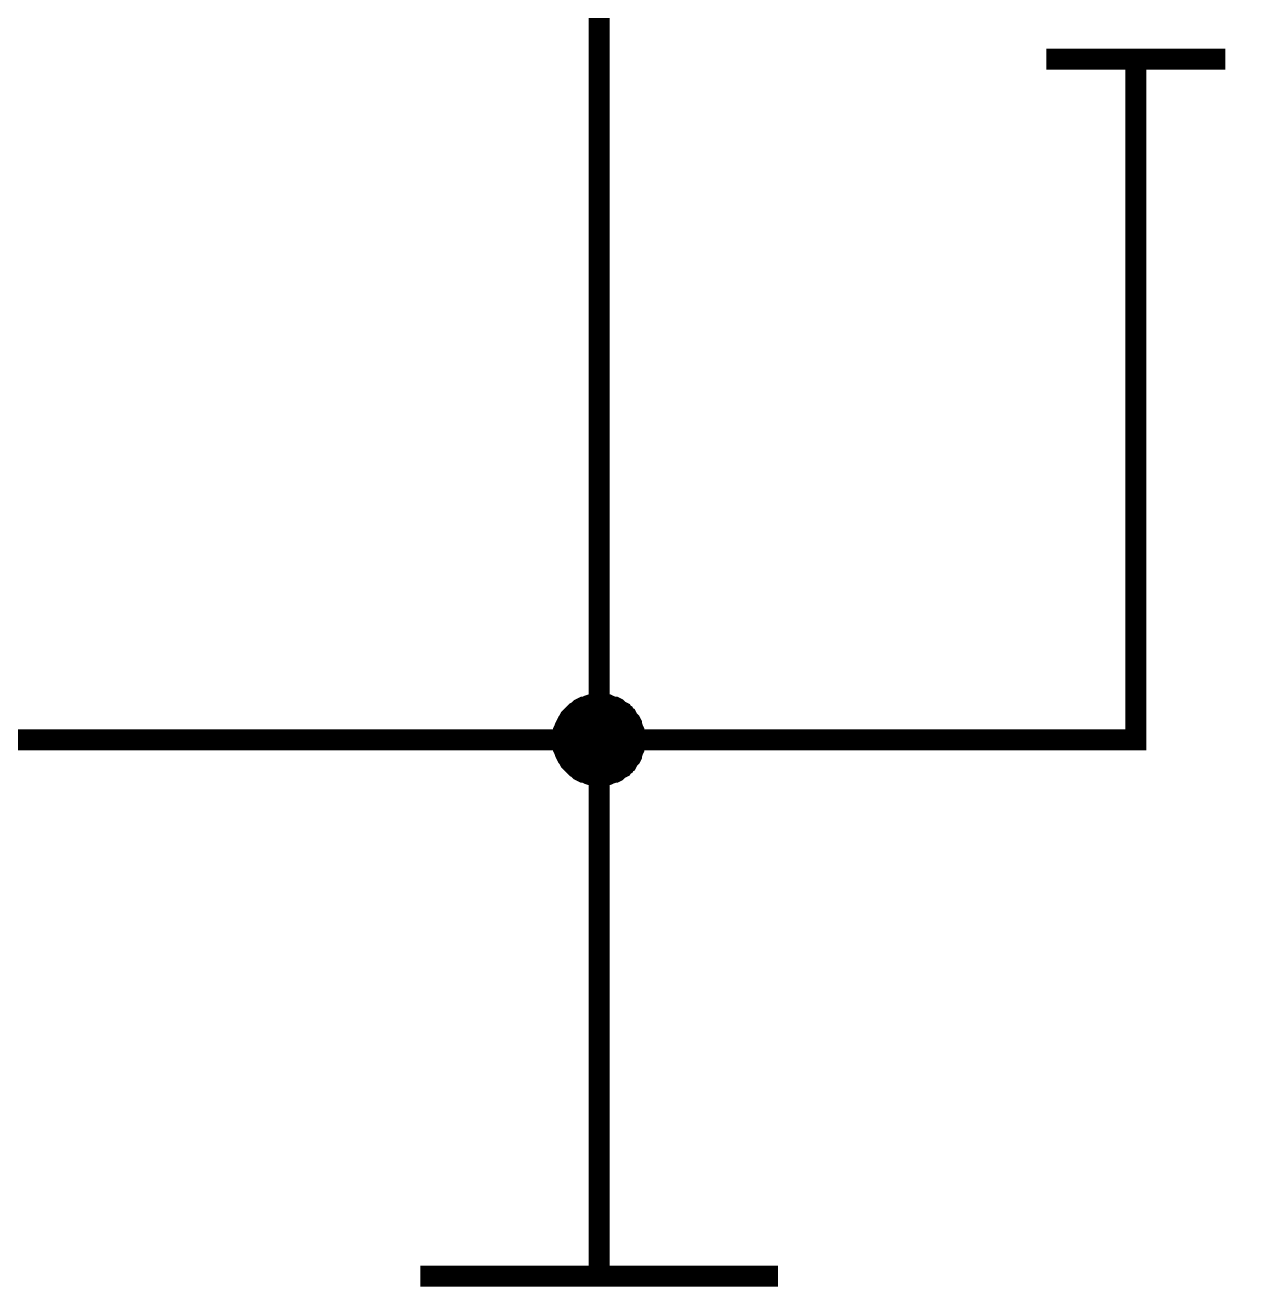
# Model space of a CAD drawing. Header units: millimetres. Extents: x 0 to 19, y 0 to 9.5.
# Drawn here: x 2.98 to 3.656, y 4.294 to 4.999 of the extents above; entities that cross this region are included whole.
import ezdxf

# ---------------------------------------------------------------- set-up
doc = ezdxf.new("R2010")
doc.units = ezdxf.units.MM
doc.header["$MEASUREMENT"] = 0
doc.layers.add('Sheet', color=255, linetype='Continuous')

msp = doc.modelspace()

# ---------------------------------------------------------------- linework, layer by layer
at = {"layer": 'Sheet'}
for points, const_width in [([(3.30033, 5.29998), (3.30033, 4.59968)], 0.0118), ([(3.55012, 4.9799), (3.65004, 4.9799)], 0.0118), ([(3.60008, 4.91977), (3.60008, 4.9799)], 0.0118), ([(3.60008, 4.91977), (3.60008, 4.89987)], 0.0118), ([(2.00009, 4.79996), (2.00009, 4.59968), (3.30033, 4.59968), (3.60008, 4.59968), (3.60008, 4.89987)], 0.0118), ([(3.27999, 4.59968), (3.27999, 4.60057), (3.27999, 4.60189), (3.28044, 4.60278), (3.28044, 4.60366), (3.28044, 4.60455), (3.28088, 4.60543), (3.28132, 4.60676), (3.28176, 4.60764), (3.2822, 4.60853), (3.28265, 4.60941), (3.28309, 4.60985), (3.28353, 4.61074), (3.28397, 4.61162), (3.28486, 4.6125), (3.2853, 4.61295), (3.28618, 4.61383), (3.28663, 4.61427), (3.28751, 4.61516), (3.28839, 4.6156), (3.28884, 4.61604), (3.28972, 4.61693), (3.2906, 4.61737), (3.29149, 4.61781), (3.29237, 4.61781), (3.29326, 4.61825), (3.29414, 4.61869), (3.29547, 4.61914), (3.29635, 4.61914), (3.29724, 4.61914), (3.29812, 4.61958), (3.29945, 4.61958), (3.30033, 4.61958)], 0.0118), ([(3.27999, 4.59968), (3.27999, 4.60057), (3.27999, 4.60189), (3.28044, 4.60278), (3.28044, 4.60366), (3.28044, 4.60455), (3.28088, 4.60543), (3.28132, 4.60676), (3.28176, 4.60764), (3.2822, 4.60853), (3.28265, 4.60941), (3.28309, 4.60985), (3.28353, 4.61074), (3.28397, 4.61162), (3.28486, 4.6125), (3.2853, 4.61295), (3.28618, 4.61383), (3.28663, 4.61427), (3.28751, 4.61516), (3.28839, 4.6156), (3.28884, 4.61604), (3.28972, 4.61693), (3.2906, 4.61737), (3.29149, 4.61781), (3.29237, 4.61781), (3.29326, 4.61825), (3.29414, 4.61869), (3.29547, 4.61914), (3.29635, 4.61914), (3.29724, 4.61914), (3.29812, 4.61958), (3.29945, 4.61958), (3.30033, 4.61958)], 0.0118), ([(3.27999, 4.59968), (3.27999, 4.60057), (3.27999, 4.60189), (3.28044, 4.60278), (3.28044, 4.60366), (3.28044, 4.60455), (3.28088, 4.60543), (3.28132, 4.60676), (3.28176, 4.60764), (3.2822, 4.60853), (3.28265, 4.60941), (3.28309, 4.60985), (3.28353, 4.61074), (3.28397, 4.61162), (3.28486, 4.6125), (3.2853, 4.61295), (3.28618, 4.61383), (3.28663, 4.61427), (3.28751, 4.61516), (3.28839, 4.6156), (3.28884, 4.61604), (3.28972, 4.61693), (3.2906, 4.61737), (3.29149, 4.61781), (3.29237, 4.61781), (3.29326, 4.61825), (3.29414, 4.61869), (3.29547, 4.61914), (3.29635, 4.61914), (3.29724, 4.61914), (3.29812, 4.61958), (3.29945, 4.61958), (3.30033, 4.61958)], 0.0118), ([(3.27999, 4.59968), (3.27999, 4.60057), (3.27999, 4.60189), (3.28044, 4.60278), (3.28044, 4.60366), (3.28044, 4.60455), (3.28088, 4.60543), (3.28132, 4.60676), (3.28176, 4.60764), (3.2822, 4.60853), (3.28265, 4.60941), (3.28309, 4.60985), (3.28353, 4.61074), (3.28397, 4.61162), (3.28486, 4.6125), (3.2853, 4.61295), (3.28618, 4.61383), (3.28663, 4.61427), (3.28751, 4.61516), (3.28839, 4.6156), (3.28884, 4.61604), (3.28972, 4.61693), (3.2906, 4.61737), (3.29149, 4.61781), (3.29237, 4.61781), (3.29326, 4.61825), (3.29414, 4.61869), (3.29547, 4.61914), (3.29635, 4.61914), (3.29724, 4.61914), (3.29812, 4.61958), (3.29945, 4.61958), (3.30033, 4.61958)], 0.0118), ([(3.27999, 4.59968), (3.27999, 4.60057), (3.27999, 4.60189), (3.28044, 4.60278), (3.28044, 4.60366), (3.28044, 4.60455), (3.28088, 4.60543), (3.28132, 4.60676), (3.28176, 4.60764), (3.2822, 4.60853), (3.28265, 4.60941), (3.28309, 4.60985), (3.28353, 4.61074), (3.28397, 4.61162), (3.28486, 4.6125), (3.2853, 4.61295), (3.28618, 4.61383), (3.28663, 4.61427), (3.28751, 4.61516), (3.28839, 4.6156), (3.28884, 4.61604), (3.28972, 4.61693), (3.2906, 4.61737), (3.29149, 4.61781), (3.29237, 4.61781), (3.29326, 4.61825), (3.29414, 4.61869), (3.29547, 4.61914), (3.29635, 4.61914), (3.29724, 4.61914), (3.29812, 4.61958), (3.29945, 4.61958), (3.30033, 4.61958)], 0.0118), ([(3.27999, 4.59968), (3.27999, 4.60057), (3.27999, 4.60189), (3.28044, 4.60278), (3.28044, 4.60366), (3.28044, 4.60455), (3.28088, 4.60543), (3.28132, 4.60676), (3.28176, 4.60764), (3.2822, 4.60853), (3.28265, 4.60941), (3.28309, 4.60985), (3.28353, 4.61074), (3.28397, 4.61162), (3.28486, 4.6125), (3.2853, 4.61295), (3.28618, 4.61383), (3.28663, 4.61427), (3.28751, 4.61516), (3.28839, 4.6156), (3.28884, 4.61604), (3.28972, 4.61693), (3.2906, 4.61737), (3.29149, 4.61781), (3.29237, 4.61781), (3.29326, 4.61825), (3.29414, 4.61869), (3.29547, 4.61914), (3.29635, 4.61914), (3.29724, 4.61914), (3.29812, 4.61958), (3.29945, 4.61958), (3.30033, 4.61958)], 0.0118), ([(3.30033, 4.61958), (3.30033, 4.61958)], 0.0118), ([(3.30033, 4.61958), (3.30121, 4.61958), (3.30254, 4.61958), (3.30343, 4.61914), (3.30431, 4.61914), (3.30519, 4.61914), (3.30608, 4.61869), (3.3074, 4.61825), (3.30829, 4.61781), (3.30917, 4.61781), (3.31006, 4.61737), (3.3105, 4.61693), (3.31138, 4.61604), (3.31227, 4.6156), (3.31315, 4.61516), (3.31359, 4.61427), (3.31448, 4.61383), (3.31492, 4.61295), (3.3158, 4.6125), (3.31625, 4.61162), (3.31669, 4.61074), (3.31757, 4.60985), (3.31801, 4.60941), (3.31846, 4.60853), (3.31846, 4.60764), (3.3189, 4.60676), (3.31934, 4.60543), (3.31978, 4.60455), (3.31978, 4.60366), (3.31978, 4.60278), (3.32023, 4.60189), (3.32023, 4.60057), (3.32023, 4.59968)], 0.0118), ([(3.30033, 4.61958), (3.30033, 4.61958)], 0.0118), ([(3.30033, 4.61958), (3.30121, 4.61958), (3.30254, 4.61958), (3.30343, 4.61914), (3.30431, 4.61914), (3.30519, 4.61914), (3.30608, 4.61869), (3.3074, 4.61825), (3.30829, 4.61781), (3.30917, 4.61781), (3.31006, 4.61737), (3.3105, 4.61693), (3.31138, 4.61604), (3.31227, 4.6156), (3.31315, 4.61516), (3.31359, 4.61427), (3.31448, 4.61383), (3.31492, 4.61295), (3.3158, 4.6125), (3.31625, 4.61162), (3.31669, 4.61074), (3.31757, 4.60985), (3.31801, 4.60941), (3.31846, 4.60853), (3.31846, 4.60764), (3.3189, 4.60676), (3.31934, 4.60543), (3.31978, 4.60455), (3.31978, 4.60366), (3.31978, 4.60278), (3.32023, 4.60189), (3.32023, 4.60057), (3.32023, 4.59968)], 0.0118), ([(3.30033, 4.61958), (3.30033, 4.61958)], 0.0118), ([(3.30033, 4.61958), (3.30121, 4.61958), (3.30254, 4.61958), (3.30343, 4.61914), (3.30431, 4.61914), (3.30519, 4.61914), (3.30608, 4.61869), (3.3074, 4.61825), (3.30829, 4.61781), (3.30917, 4.61781), (3.31006, 4.61737), (3.3105, 4.61693), (3.31138, 4.61604), (3.31227, 4.6156), (3.31315, 4.61516), (3.31359, 4.61427), (3.31448, 4.61383), (3.31492, 4.61295), (3.3158, 4.6125), (3.31625, 4.61162), (3.31669, 4.61074), (3.31757, 4.60985), (3.31801, 4.60941), (3.31846, 4.60853), (3.31846, 4.60764), (3.3189, 4.60676), (3.31934, 4.60543), (3.31978, 4.60455), (3.31978, 4.60366), (3.31978, 4.60278), (3.32023, 4.60189), (3.32023, 4.60057), (3.32023, 4.59968)], 0.0118), ([(3.30033, 4.61958), (3.30033, 4.61958)], 0.0118), ([(3.30033, 4.61958), (3.30121, 4.61958), (3.30254, 4.61958), (3.30343, 4.61914), (3.30431, 4.61914), (3.30519, 4.61914), (3.30608, 4.61869), (3.3074, 4.61825), (3.30829, 4.61781), (3.30917, 4.61781), (3.31006, 4.61737), (3.3105, 4.61693), (3.31138, 4.61604), (3.31227, 4.6156), (3.31315, 4.61516), (3.31359, 4.61427), (3.31448, 4.61383), (3.31492, 4.61295), (3.3158, 4.6125), (3.31625, 4.61162), (3.31669, 4.61074), (3.31757, 4.60985), (3.31801, 4.60941), (3.31846, 4.60853), (3.31846, 4.60764), (3.3189, 4.60676), (3.31934, 4.60543), (3.31978, 4.60455), (3.31978, 4.60366), (3.31978, 4.60278), (3.32023, 4.60189), (3.32023, 4.60057), (3.32023, 4.59968)], 0.0118), ([(3.30033, 4.61958), (3.30033, 4.61958)], 0.0118), ([(3.30033, 4.61958), (3.30121, 4.61958), (3.30254, 4.61958), (3.30343, 4.61914), (3.30431, 4.61914), (3.30519, 4.61914), (3.30608, 4.61869), (3.3074, 4.61825), (3.30829, 4.61781), (3.30917, 4.61781), (3.31006, 4.61737), (3.3105, 4.61693), (3.31138, 4.61604), (3.31227, 4.6156), (3.31315, 4.61516), (3.31359, 4.61427), (3.31448, 4.61383), (3.31492, 4.61295), (3.3158, 4.6125), (3.31625, 4.61162), (3.31669, 4.61074), (3.31757, 4.60985), (3.31801, 4.60941), (3.31846, 4.60853), (3.31846, 4.60764), (3.3189, 4.60676), (3.31934, 4.60543), (3.31978, 4.60455), (3.31978, 4.60366), (3.31978, 4.60278), (3.32023, 4.60189), (3.32023, 4.60057), (3.32023, 4.59968)], 0.0118), ([(3.30033, 4.61958), (3.30033, 4.61958)], 0.0118), ([(3.30033, 4.61958), (3.30121, 4.61958), (3.30254, 4.61958), (3.30343, 4.61914), (3.30431, 4.61914), (3.30519, 4.61914), (3.30608, 4.61869), (3.3074, 4.61825), (3.30829, 4.61781), (3.30917, 4.61781), (3.31006, 4.61737), (3.3105, 4.61693), (3.31138, 4.61604), (3.31227, 4.6156), (3.31315, 4.61516), (3.31359, 4.61427), (3.31448, 4.61383), (3.31492, 4.61295), (3.3158, 4.6125), (3.31625, 4.61162), (3.31669, 4.61074), (3.31757, 4.60985), (3.31801, 4.60941), (3.31846, 4.60853), (3.31846, 4.60764), (3.3189, 4.60676), (3.31934, 4.60543), (3.31978, 4.60455), (3.31978, 4.60366), (3.31978, 4.60278), (3.32023, 4.60189), (3.32023, 4.60057), (3.32023, 4.59968)], 0.0118), ([(3.27999, 4.59968), (3.27999, 4.60057), (3.27999, 4.60189), (3.28044, 4.60278), (3.28044, 4.60366), (3.28044, 4.60455), (3.28088, 4.60543), (3.28132, 4.60676), (3.28176, 4.60764), (3.2822, 4.60853), (3.28265, 4.60941), (3.28309, 4.60985), (3.28353, 4.61074), (3.28397, 4.61162), (3.28486, 4.6125), (3.2853, 4.61295), (3.28618, 4.61383), (3.28663, 4.61427), (3.28751, 4.61516), (3.28839, 4.6156), (3.28884, 4.61604), (3.28972, 4.61693), (3.2906, 4.61737), (3.29149, 4.61781), (3.29237, 4.61781), (3.29326, 4.61825), (3.29414, 4.61869), (3.29547, 4.61914), (3.29635, 4.61914), (3.29724, 4.61914), (3.29812, 4.61958), (3.29945, 4.61958), (3.30033, 4.61958)], 0.0039), ([(3.27999, 4.59968), (3.27999, 4.60057), (3.27999, 4.60189), (3.28044, 4.60278), (3.28044, 4.60366), (3.28044, 4.60455), (3.28088, 4.60543), (3.28132, 4.60676), (3.28176, 4.60764), (3.2822, 4.60853), (3.28265, 4.60941), (3.28309, 4.60985), (3.28353, 4.61074), (3.28397, 4.61162), (3.28486, 4.6125), (3.2853, 4.61295), (3.28618, 4.61383), (3.28663, 4.61427), (3.28751, 4.61516), (3.28839, 4.6156), (3.28884, 4.61604), (3.28972, 4.61693), (3.2906, 4.61737), (3.29149, 4.61781), (3.29237, 4.61781), (3.29326, 4.61825), (3.29414, 4.61869), (3.29547, 4.61914), (3.29635, 4.61914), (3.29724, 4.61914), (3.29812, 4.61958), (3.29945, 4.61958), (3.30033, 4.61958)], 0.0039), ([(3.27999, 4.59968), (3.27999, 4.60057), (3.27999, 4.60189), (3.28044, 4.60278), (3.28044, 4.60366), (3.28044, 4.60455), (3.28088, 4.60543), (3.28132, 4.60676), (3.28176, 4.60764), (3.2822, 4.60853), (3.28265, 4.60941), (3.28309, 4.60985), (3.28353, 4.61074), (3.28397, 4.61162), (3.28486, 4.6125), (3.2853, 4.61295), (3.28618, 4.61383), (3.28663, 4.61427), (3.28751, 4.61516), (3.28839, 4.6156), (3.28884, 4.61604), (3.28972, 4.61693), (3.2906, 4.61737), (3.29149, 4.61781), (3.29237, 4.61781), (3.29326, 4.61825), (3.29414, 4.61869), (3.29547, 4.61914), (3.29635, 4.61914), (3.29724, 4.61914), (3.29812, 4.61958), (3.29945, 4.61958), (3.30033, 4.61958)], 0.0039), ([(3.27999, 4.59968), (3.27999, 4.60057), (3.27999, 4.60189), (3.28044, 4.60278), (3.28044, 4.60366), (3.28044, 4.60455), (3.28088, 4.60543), (3.28132, 4.60676), (3.28176, 4.60764), (3.2822, 4.60853), (3.28265, 4.60941), (3.28309, 4.60985), (3.28353, 4.61074), (3.28397, 4.61162), (3.28486, 4.6125), (3.2853, 4.61295), (3.28618, 4.61383), (3.28663, 4.61427), (3.28751, 4.61516), (3.28839, 4.6156), (3.28884, 4.61604), (3.28972, 4.61693), (3.2906, 4.61737), (3.29149, 4.61781), (3.29237, 4.61781), (3.29326, 4.61825), (3.29414, 4.61869), (3.29547, 4.61914), (3.29635, 4.61914), (3.29724, 4.61914), (3.29812, 4.61958), (3.29945, 4.61958), (3.30033, 4.61958)], 0.0039), ([(3.27999, 4.59968), (3.27999, 4.60057), (3.27999, 4.60189), (3.28044, 4.60278), (3.28044, 4.60366), (3.28044, 4.60455), (3.28088, 4.60543), (3.28132, 4.60676), (3.28176, 4.60764), (3.2822, 4.60853), (3.28265, 4.60941), (3.28309, 4.60985), (3.28353, 4.61074), (3.28397, 4.61162), (3.28486, 4.6125), (3.2853, 4.61295), (3.28618, 4.61383), (3.28663, 4.61427), (3.28751, 4.61516), (3.28839, 4.6156), (3.28884, 4.61604), (3.28972, 4.61693), (3.2906, 4.61737), (3.29149, 4.61781), (3.29237, 4.61781), (3.29326, 4.61825), (3.29414, 4.61869), (3.29547, 4.61914), (3.29635, 4.61914), (3.29724, 4.61914), (3.29812, 4.61958), (3.29945, 4.61958), (3.30033, 4.61958)], 0.0039), ([(3.27999, 4.59968), (3.27999, 4.60057), (3.27999, 4.60189), (3.28044, 4.60278), (3.28044, 4.60366), (3.28044, 4.60455), (3.28088, 4.60543), (3.28132, 4.60676), (3.28176, 4.60764), (3.2822, 4.60853), (3.28265, 4.60941), (3.28309, 4.60985), (3.28353, 4.61074), (3.28397, 4.61162), (3.28486, 4.6125), (3.2853, 4.61295), (3.28618, 4.61383), (3.28663, 4.61427), (3.28751, 4.61516), (3.28839, 4.6156), (3.28884, 4.61604), (3.28972, 4.61693), (3.2906, 4.61737), (3.29149, 4.61781), (3.29237, 4.61781), (3.29326, 4.61825), (3.29414, 4.61869), (3.29547, 4.61914), (3.29635, 4.61914), (3.29724, 4.61914), (3.29812, 4.61958), (3.29945, 4.61958), (3.30033, 4.61958)], 0.0039), ([(3.30033, 4.61958), (3.30033, 4.61958)], 0.0039), ([(3.30033, 4.61958), (3.30121, 4.61958), (3.30254, 4.61958), (3.30343, 4.61914), (3.30431, 4.61914), (3.30519, 4.61914), (3.30608, 4.61869), (3.3074, 4.61825), (3.30829, 4.61781), (3.30917, 4.61781), (3.31006, 4.61737), (3.3105, 4.61693), (3.31138, 4.61604), (3.31227, 4.6156), (3.31315, 4.61516), (3.31359, 4.61427), (3.31448, 4.61383), (3.31492, 4.61295), (3.3158, 4.6125), (3.31625, 4.61162), (3.31669, 4.61074), (3.31757, 4.60985), (3.31801, 4.60941), (3.31846, 4.60853), (3.31846, 4.60764), (3.3189, 4.60676), (3.31934, 4.60543), (3.31978, 4.60455), (3.31978, 4.60366), (3.31978, 4.60278), (3.32023, 4.60189), (3.32023, 4.60057), (3.32023, 4.59968)], 0.0039), ([(3.30033, 4.61958), (3.30033, 4.61958)], 0.0039), ([(3.30033, 4.61958), (3.30121, 4.61958), (3.30254, 4.61958), (3.30343, 4.61914), (3.30431, 4.61914), (3.30519, 4.61914), (3.30608, 4.61869), (3.3074, 4.61825), (3.30829, 4.61781), (3.30917, 4.61781), (3.31006, 4.61737), (3.3105, 4.61693), (3.31138, 4.61604), (3.31227, 4.6156), (3.31315, 4.61516), (3.31359, 4.61427), (3.31448, 4.61383), (3.31492, 4.61295), (3.3158, 4.6125), (3.31625, 4.61162), (3.31669, 4.61074), (3.31757, 4.60985), (3.31801, 4.60941), (3.31846, 4.60853), (3.31846, 4.60764), (3.3189, 4.60676), (3.31934, 4.60543), (3.31978, 4.60455), (3.31978, 4.60366), (3.31978, 4.60278), (3.32023, 4.60189), (3.32023, 4.60057), (3.32023, 4.59968)], 0.0039), ([(3.30033, 4.61958), (3.30033, 4.61958)], 0.0039), ([(3.30033, 4.61958), (3.30121, 4.61958), (3.30254, 4.61958), (3.30343, 4.61914), (3.30431, 4.61914), (3.30519, 4.61914), (3.30608, 4.61869), (3.3074, 4.61825), (3.30829, 4.61781), (3.30917, 4.61781), (3.31006, 4.61737), (3.3105, 4.61693), (3.31138, 4.61604), (3.31227, 4.6156), (3.31315, 4.61516), (3.31359, 4.61427), (3.31448, 4.61383), (3.31492, 4.61295), (3.3158, 4.6125), (3.31625, 4.61162), (3.31669, 4.61074), (3.31757, 4.60985), (3.31801, 4.60941), (3.31846, 4.60853), (3.31846, 4.60764), (3.3189, 4.60676), (3.31934, 4.60543), (3.31978, 4.60455), (3.31978, 4.60366), (3.31978, 4.60278), (3.32023, 4.60189), (3.32023, 4.60057), (3.32023, 4.59968)], 0.0039), ([(3.30033, 4.61958), (3.30033, 4.61958)], 0.0039), ([(3.30033, 4.61958), (3.30121, 4.61958), (3.30254, 4.61958), (3.30343, 4.61914), (3.30431, 4.61914), (3.30519, 4.61914), (3.30608, 4.61869), (3.3074, 4.61825), (3.30829, 4.61781), (3.30917, 4.61781), (3.31006, 4.61737), (3.3105, 4.61693), (3.31138, 4.61604), (3.31227, 4.6156), (3.31315, 4.61516), (3.31359, 4.61427), (3.31448, 4.61383), (3.31492, 4.61295), (3.3158, 4.6125), (3.31625, 4.61162), (3.31669, 4.61074), (3.31757, 4.60985), (3.31801, 4.60941), (3.31846, 4.60853), (3.31846, 4.60764), (3.3189, 4.60676), (3.31934, 4.60543), (3.31978, 4.60455), (3.31978, 4.60366), (3.31978, 4.60278), (3.32023, 4.60189), (3.32023, 4.60057), (3.32023, 4.59968)], 0.0039), ([(3.30033, 4.61958), (3.30033, 4.61958)], 0.0039), ([(3.30033, 4.61958), (3.30121, 4.61958), (3.30254, 4.61958), (3.30343, 4.61914), (3.30431, 4.61914), (3.30519, 4.61914), (3.30608, 4.61869), (3.3074, 4.61825), (3.30829, 4.61781), (3.30917, 4.61781), (3.31006, 4.61737), (3.3105, 4.61693), (3.31138, 4.61604), (3.31227, 4.6156), (3.31315, 4.61516), (3.31359, 4.61427), (3.31448, 4.61383), (3.31492, 4.61295), (3.3158, 4.6125), (3.31625, 4.61162), (3.31669, 4.61074), (3.31757, 4.60985), (3.31801, 4.60941), (3.31846, 4.60853), (3.31846, 4.60764), (3.3189, 4.60676), (3.31934, 4.60543), (3.31978, 4.60455), (3.31978, 4.60366), (3.31978, 4.60278), (3.32023, 4.60189), (3.32023, 4.60057), (3.32023, 4.59968)], 0.0039), ([(3.30033, 4.61958), (3.30033, 4.61958)], 0.0039), ([(3.30033, 4.61958), (3.30121, 4.61958), (3.30254, 4.61958), (3.30343, 4.61914), (3.30431, 4.61914), (3.30519, 4.61914), (3.30608, 4.61869), (3.3074, 4.61825), (3.30829, 4.61781), (3.30917, 4.61781), (3.31006, 4.61737), (3.3105, 4.61693), (3.31138, 4.61604), (3.31227, 4.6156), (3.31315, 4.61516), (3.31359, 4.61427), (3.31448, 4.61383), (3.31492, 4.61295), (3.3158, 4.6125), (3.31625, 4.61162), (3.31669, 4.61074), (3.31757, 4.60985), (3.31801, 4.60941), (3.31846, 4.60853), (3.31846, 4.60764), (3.3189, 4.60676), (3.31934, 4.60543), (3.31978, 4.60455), (3.31978, 4.60366), (3.31978, 4.60278), (3.32023, 4.60189), (3.32023, 4.60057), (3.32023, 4.59968)], 0.0039), ([(3.30033, 4.57979), (3.29945, 4.57979), (3.29812, 4.57979), (3.29724, 4.58023), (3.29635, 4.58023), (3.29547, 4.58023), (3.29414, 4.58067), (3.29326, 4.58112), (3.29237, 4.58156), (3.29149, 4.58156), (3.2906, 4.582), (3.28972, 4.58244), (3.28884, 4.58333), (3.28839, 4.58377), (3.28751, 4.58421), (3.28663, 4.58509), (3.28618, 4.58554), (3.2853, 4.58642), (3.28486, 4.58686), (3.28397, 4.58775), (3.28353, 4.58863), (3.28309, 4.58952), (3.28265, 4.58996), (3.2822, 4.59084), (3.28176, 4.59173), (3.28132, 4.59261), (3.28088, 4.59394), (3.28044, 4.59482), (3.28044, 4.5957), (3.28044, 4.59659), (3.27999, 4.59747), (3.27999, 4.5988), (3.27999, 4.59968)], 0.0118), ([(3.27999, 4.59968), (3.27999, 4.59968)], 0.0118), ([(3.30033, 4.57979), (3.29945, 4.57979), (3.29812, 4.57979), (3.29724, 4.58023), (3.29635, 4.58023), (3.29547, 4.58023), (3.29414, 4.58067), (3.29326, 4.58112), (3.29237, 4.58156), (3.29149, 4.58156), (3.2906, 4.582), (3.28972, 4.58244), (3.28884, 4.58333), (3.28839, 4.58377), (3.28751, 4.58421), (3.28663, 4.58509), (3.28618, 4.58554), (3.2853, 4.58642), (3.28486, 4.58686), (3.28397, 4.58775), (3.28353, 4.58863), (3.28309, 4.58952), (3.28265, 4.58996), (3.2822, 4.59084), (3.28176, 4.59173), (3.28132, 4.59261), (3.28088, 4.59394), (3.28044, 4.59482), (3.28044, 4.5957), (3.28044, 4.59659), (3.27999, 4.59747), (3.27999, 4.5988), (3.27999, 4.59968)], 0.0118), ([(3.27999, 4.59968), (3.27999, 4.59968)], 0.0118), ([(3.30033, 4.57979), (3.29945, 4.57979), (3.29812, 4.57979), (3.29724, 4.58023), (3.29635, 4.58023), (3.29547, 4.58023), (3.29414, 4.58067), (3.29326, 4.58112), (3.29237, 4.58156), (3.29149, 4.58156), (3.2906, 4.582), (3.28972, 4.58244), (3.28884, 4.58333), (3.28839, 4.58377), (3.28751, 4.58421), (3.28663, 4.58509), (3.28618, 4.58554), (3.2853, 4.58642), (3.28486, 4.58686), (3.28397, 4.58775), (3.28353, 4.58863), (3.28309, 4.58952), (3.28265, 4.58996), (3.2822, 4.59084), (3.28176, 4.59173), (3.28132, 4.59261), (3.28088, 4.59394), (3.28044, 4.59482), (3.28044, 4.5957), (3.28044, 4.59659), (3.27999, 4.59747), (3.27999, 4.5988), (3.27999, 4.59968)], 0.0118), ([(3.27999, 4.59968), (3.27999, 4.59968)], 0.0118), ([(3.30033, 4.57979), (3.29945, 4.57979), (3.29812, 4.57979), (3.29724, 4.58023), (3.29635, 4.58023), (3.29547, 4.58023), (3.29414, 4.58067), (3.29326, 4.58112), (3.29237, 4.58156), (3.29149, 4.58156), (3.2906, 4.582), (3.28972, 4.58244), (3.28884, 4.58333), (3.28839, 4.58377), (3.28751, 4.58421), (3.28663, 4.58509), (3.28618, 4.58554), (3.2853, 4.58642), (3.28486, 4.58686), (3.28397, 4.58775), (3.28353, 4.58863), (3.28309, 4.58952), (3.28265, 4.58996), (3.2822, 4.59084), (3.28176, 4.59173), (3.28132, 4.59261), (3.28088, 4.59394), (3.28044, 4.59482), (3.28044, 4.5957), (3.28044, 4.59659), (3.27999, 4.59747), (3.27999, 4.5988), (3.27999, 4.59968)], 0.0118), ([(3.27999, 4.59968), (3.27999, 4.59968)], 0.0118), ([(3.30033, 4.57979), (3.29945, 4.57979), (3.29812, 4.57979), (3.29724, 4.58023), (3.29635, 4.58023), (3.29547, 4.58023), (3.29414, 4.58067), (3.29326, 4.58112), (3.29237, 4.58156), (3.29149, 4.58156), (3.2906, 4.582), (3.28972, 4.58244), (3.28884, 4.58333), (3.28839, 4.58377), (3.28751, 4.58421), (3.28663, 4.58509), (3.28618, 4.58554), (3.2853, 4.58642), (3.28486, 4.58686), (3.28397, 4.58775), (3.28353, 4.58863), (3.28309, 4.58952), (3.28265, 4.58996), (3.2822, 4.59084), (3.28176, 4.59173), (3.28132, 4.59261), (3.28088, 4.59394), (3.28044, 4.59482), (3.28044, 4.5957), (3.28044, 4.59659), (3.27999, 4.59747), (3.27999, 4.5988), (3.27999, 4.59968)], 0.0118), ([(3.27999, 4.59968), (3.27999, 4.59968)], 0.0118), ([(3.30033, 4.57979), (3.29945, 4.57979), (3.29812, 4.57979), (3.29724, 4.58023), (3.29635, 4.58023), (3.29547, 4.58023), (3.29414, 4.58067), (3.29326, 4.58112), (3.29237, 4.58156), (3.29149, 4.58156), (3.2906, 4.582), (3.28972, 4.58244), (3.28884, 4.58333), (3.28839, 4.58377), (3.28751, 4.58421), (3.28663, 4.58509), (3.28618, 4.58554), (3.2853, 4.58642), (3.28486, 4.58686), (3.28397, 4.58775), (3.28353, 4.58863), (3.28309, 4.58952), (3.28265, 4.58996), (3.2822, 4.59084), (3.28176, 4.59173), (3.28132, 4.59261), (3.28088, 4.59394), (3.28044, 4.59482), (3.28044, 4.5957), (3.28044, 4.59659), (3.27999, 4.59747), (3.27999, 4.5988), (3.27999, 4.59968)], 0.0118), ([(3.27999, 4.59968), (3.27999, 4.59968)], 0.0118), ([(3.32023, 4.59968), (3.32023, 4.5988), (3.32023, 4.59747), (3.31978, 4.59659), (3.31978, 4.5957), (3.31978, 4.59482), (3.31934, 4.59394), (3.3189, 4.59261), (3.31846, 4.59173), (3.31846, 4.59084), (3.31801, 4.58996), (3.31757, 4.58952), (3.31669, 4.58863), (3.31625, 4.58775), (3.3158, 4.58686), (3.31492, 4.58642), (3.31448, 4.58554), (3.31359, 4.58509), (3.31315, 4.58421), (3.31227, 4.58377), (3.31138, 4.58333), (3.3105, 4.58244), (3.31006, 4.582), (3.30917, 4.58156), (3.30829, 4.58156), (3.3074, 4.58112), (3.30608, 4.58067), (3.30519, 4.58023), (3.30431, 4.58023), (3.30343, 4.58023), (3.30254, 4.57979), (3.30121, 4.57979), (3.30033, 4.57979)], 0.0118), ([(3.30033, 4.59968), (3.30033, 4.39985)], 0.0118), ([(3.32023, 4.59968), (3.32023, 4.5988), (3.32023, 4.59747), (3.31978, 4.59659), (3.31978, 4.5957), (3.31978, 4.59482), (3.31934, 4.59394), (3.3189, 4.59261), (3.31846, 4.59173), (3.31846, 4.59084), (3.31801, 4.58996), (3.31757, 4.58952), (3.31669, 4.58863), (3.31625, 4.58775), (3.3158, 4.58686), (3.31492, 4.58642), (3.31448, 4.58554), (3.31359, 4.58509), (3.31315, 4.58421), (3.31227, 4.58377), (3.31138, 4.58333), (3.3105, 4.58244), (3.31006, 4.582), (3.30917, 4.58156), (3.30829, 4.58156), (3.3074, 4.58112), (3.30608, 4.58067), (3.30519, 4.58023), (3.30431, 4.58023), (3.30343, 4.58023), (3.30254, 4.57979), (3.30121, 4.57979), (3.30033, 4.57979)], 0.0118), ([(3.32023, 4.59968), (3.32023, 4.5988), (3.32023, 4.59747), (3.31978, 4.59659), (3.31978, 4.5957), (3.31978, 4.59482), (3.31934, 4.59394), (3.3189, 4.59261), (3.31846, 4.59173), (3.31846, 4.59084), (3.31801, 4.58996), (3.31757, 4.58952), (3.31669, 4.58863), (3.31625, 4.58775), (3.3158, 4.58686), (3.31492, 4.58642), (3.31448, 4.58554), (3.31359, 4.58509), (3.31315, 4.58421), (3.31227, 4.58377), (3.31138, 4.58333), (3.3105, 4.58244), (3.31006, 4.582), (3.30917, 4.58156), (3.30829, 4.58156), (3.3074, 4.58112), (3.30608, 4.58067), (3.30519, 4.58023), (3.30431, 4.58023), (3.30343, 4.58023), (3.30254, 4.57979), (3.30121, 4.57979), (3.30033, 4.57979)], 0.0118), ([(3.32023, 4.59968), (3.32023, 4.5988), (3.32023, 4.59747), (3.31978, 4.59659), (3.31978, 4.5957), (3.31978, 4.59482), (3.31934, 4.59394), (3.3189, 4.59261), (3.31846, 4.59173), (3.31846, 4.59084), (3.31801, 4.58996), (3.31757, 4.58952), (3.31669, 4.58863), (3.31625, 4.58775), (3.3158, 4.58686), (3.31492, 4.58642), (3.31448, 4.58554), (3.31359, 4.58509), (3.31315, 4.58421), (3.31227, 4.58377), (3.31138, 4.58333), (3.3105, 4.58244), (3.31006, 4.582), (3.30917, 4.58156), (3.30829, 4.58156), (3.3074, 4.58112), (3.30608, 4.58067), (3.30519, 4.58023), (3.30431, 4.58023), (3.30343, 4.58023), (3.30254, 4.57979), (3.30121, 4.57979), (3.30033, 4.57979)], 0.0118), ([(3.32023, 4.59968), (3.32023, 4.5988), (3.32023, 4.59747), (3.31978, 4.59659), (3.31978, 4.5957), (3.31978, 4.59482), (3.31934, 4.59394), (3.3189, 4.59261), (3.31846, 4.59173), (3.31846, 4.59084), (3.31801, 4.58996), (3.31757, 4.58952), (3.31669, 4.58863), (3.31625, 4.58775), (3.3158, 4.58686), (3.31492, 4.58642), (3.31448, 4.58554), (3.31359, 4.58509), (3.31315, 4.58421), (3.31227, 4.58377), (3.31138, 4.58333), (3.3105, 4.58244), (3.31006, 4.582), (3.30917, 4.58156), (3.30829, 4.58156), (3.3074, 4.58112), (3.30608, 4.58067), (3.30519, 4.58023), (3.30431, 4.58023), (3.30343, 4.58023), (3.30254, 4.57979), (3.30121, 4.57979), (3.30033, 4.57979)], 0.0118), ([(3.32023, 4.59968), (3.32023, 4.5988), (3.32023, 4.59747), (3.31978, 4.59659), (3.31978, 4.5957), (3.31978, 4.59482), (3.31934, 4.59394), (3.3189, 4.59261), (3.31846, 4.59173), (3.31846, 4.59084), (3.31801, 4.58996), (3.31757, 4.58952), (3.31669, 4.58863), (3.31625, 4.58775), (3.3158, 4.58686), (3.31492, 4.58642), (3.31448, 4.58554), (3.31359, 4.58509), (3.31315, 4.58421), (3.31227, 4.58377), (3.31138, 4.58333), (3.3105, 4.58244), (3.31006, 4.582), (3.30917, 4.58156), (3.30829, 4.58156), (3.3074, 4.58112), (3.30608, 4.58067), (3.30519, 4.58023), (3.30431, 4.58023), (3.30343, 4.58023), (3.30254, 4.57979), (3.30121, 4.57979), (3.30033, 4.57979)], 0.0118), ([(3.32023, 4.59968), (3.32023, 4.59968), (3.32023, 4.59968), (3.32023, 4.59968), (3.32023, 4.59968), (3.32023, 4.59968), (3.32023, 4.59968), (3.32023, 4.59968), (3.32023, 4.59968), (3.32023, 4.59968), (3.32023, 4.59968), (3.32023, 4.59968), (3.32023, 4.59968), (3.32023, 4.59968), (3.32023, 4.59968), (3.32023, 4.59968), (3.32023, 4.59968), (3.32023, 4.59968), (3.32023, 4.59968), (3.32023, 4.59968), (3.32023, 4.59968), (3.32023, 4.59968), (3.32023, 4.59968), (3.32023, 4.59968), (3.32023, 4.59968), (3.32023, 4.59968), (3.32023, 4.59968), (3.32023, 4.59968), (3.32023, 4.59968), (3.32023, 4.59968), (3.32023, 4.59968), (3.32023, 4.59968), (3.32023, 4.59968)], 0.0118), ([(3.32023, 4.59968), (3.32023, 4.59968)], 0.0118), ([(3.32023, 4.59968), (3.32023, 4.59968), (3.32023, 4.59968), (3.32023, 4.59968), (3.32023, 4.59968), (3.32023, 4.59968), (3.32023, 4.59968), (3.32023, 4.59968), (3.32023, 4.59968), (3.32023, 4.59968), (3.32023, 4.59968), (3.32023, 4.59968), (3.32023, 4.59968), (3.32023, 4.59968), (3.32023, 4.59968), (3.32023, 4.59968), (3.32023, 4.59968), (3.32023, 4.59968), (3.32023, 4.59968), (3.32023, 4.59968), (3.32023, 4.59968), (3.32023, 4.59968), (3.32023, 4.59968), (3.32023, 4.59968), (3.32023, 4.59968), (3.32023, 4.59968), (3.32023, 4.59968), (3.32023, 4.59968), (3.32023, 4.59968), (3.32023, 4.59968), (3.32023, 4.59968), (3.32023, 4.59968), (3.32023, 4.59968)], 0.0118), ([(3.32023, 4.59968), (3.32023, 4.59968)], 0.0118), ([(3.32023, 4.59968), (3.32023, 4.59968), (3.32023, 4.59968), (3.32023, 4.59968), (3.32023, 4.59968), (3.32023, 4.59968), (3.32023, 4.59968), (3.32023, 4.59968), (3.32023, 4.59968), (3.32023, 4.59968), (3.32023, 4.59968), (3.32023, 4.59968), (3.32023, 4.59968), (3.32023, 4.59968), (3.32023, 4.59968), (3.32023, 4.59968), (3.32023, 4.59968), (3.32023, 4.59968), (3.32023, 4.59968), (3.32023, 4.59968), (3.32023, 4.59968), (3.32023, 4.59968), (3.32023, 4.59968), (3.32023, 4.59968), (3.32023, 4.59968), (3.32023, 4.59968), (3.32023, 4.59968), (3.32023, 4.59968), (3.32023, 4.59968), (3.32023, 4.59968), (3.32023, 4.59968), (3.32023, 4.59968), (3.32023, 4.59968)], 0.0118), ([(3.32023, 4.59968), (3.32023, 4.59968)], 0.0118), ([(3.32023, 4.59968), (3.32023, 4.59968), (3.32023, 4.59968), (3.32023, 4.59968), (3.32023, 4.59968), (3.32023, 4.59968), (3.32023, 4.59968), (3.32023, 4.59968), (3.32023, 4.59968), (3.32023, 4.59968), (3.32023, 4.59968), (3.32023, 4.59968), (3.32023, 4.59968), (3.32023, 4.59968), (3.32023, 4.59968), (3.32023, 4.59968), (3.32023, 4.59968), (3.32023, 4.59968), (3.32023, 4.59968), (3.32023, 4.59968), (3.32023, 4.59968), (3.32023, 4.59968), (3.32023, 4.59968), (3.32023, 4.59968), (3.32023, 4.59968), (3.32023, 4.59968), (3.32023, 4.59968), (3.32023, 4.59968), (3.32023, 4.59968), (3.32023, 4.59968), (3.32023, 4.59968), (3.32023, 4.59968), (3.32023, 4.59968)], 0.0118), ([(3.32023, 4.59968), (3.32023, 4.59968)], 0.0118), ([(3.32023, 4.59968), (3.32023, 4.59968), (3.32023, 4.59968), (3.32023, 4.59968), (3.32023, 4.59968), (3.32023, 4.59968), (3.32023, 4.59968), (3.32023, 4.59968), (3.32023, 4.59968), (3.32023, 4.59968), (3.32023, 4.59968), (3.32023, 4.59968), (3.32023, 4.59968), (3.32023, 4.59968), (3.32023, 4.59968), (3.32023, 4.59968), (3.32023, 4.59968), (3.32023, 4.59968), (3.32023, 4.59968), (3.32023, 4.59968), (3.32023, 4.59968), (3.32023, 4.59968), (3.32023, 4.59968), (3.32023, 4.59968), (3.32023, 4.59968), (3.32023, 4.59968), (3.32023, 4.59968), (3.32023, 4.59968), (3.32023, 4.59968), (3.32023, 4.59968), (3.32023, 4.59968), (3.32023, 4.59968), (3.32023, 4.59968)], 0.0118), ([(3.32023, 4.59968), (3.32023, 4.59968)], 0.0118), ([(3.32023, 4.59968), (3.32023, 4.59968), (3.32023, 4.59968), (3.32023, 4.59968), (3.32023, 4.59968), (3.32023, 4.59968), (3.32023, 4.59968), (3.32023, 4.59968), (3.32023, 4.59968), (3.32023, 4.59968), (3.32023, 4.59968), (3.32023, 4.59968), (3.32023, 4.59968), (3.32023, 4.59968), (3.32023, 4.59968), (3.32023, 4.59968), (3.32023, 4.59968), (3.32023, 4.59968), (3.32023, 4.59968), (3.32023, 4.59968), (3.32023, 4.59968), (3.32023, 4.59968), (3.32023, 4.59968), (3.32023, 4.59968), (3.32023, 4.59968), (3.32023, 4.59968), (3.32023, 4.59968), (3.32023, 4.59968), (3.32023, 4.59968), (3.32023, 4.59968), (3.32023, 4.59968), (3.32023, 4.59968), (3.32023, 4.59968)], 0.0118), ([(3.32023, 4.59968), (3.32023, 4.59968)], 0.0118), ([(3.30033, 4.57979), (3.29945, 4.57979), (3.29812, 4.57979), (3.29724, 4.58023), (3.29635, 4.58023), (3.29547, 4.58023), (3.29414, 4.58067), (3.29326, 4.58112), (3.29237, 4.58156), (3.29149, 4.58156), (3.2906, 4.582), (3.28972, 4.58244), (3.28884, 4.58333), (3.28839, 4.58377), (3.28751, 4.58421), (3.28663, 4.58509), (3.28618, 4.58554), (3.2853, 4.58642), (3.28486, 4.58686), (3.28397, 4.58775), (3.28353, 4.58863), (3.28309, 4.58952), (3.28265, 4.58996), (3.2822, 4.59084), (3.28176, 4.59173), (3.28132, 4.59261), (3.28088, 4.59394), (3.28044, 4.59482), (3.28044, 4.5957), (3.28044, 4.59659), (3.27999, 4.59747), (3.27999, 4.5988), (3.27999, 4.59968)], 0.0039), ([(3.27999, 4.59968), (3.27999, 4.59968)], 0.0039), ([(3.30033, 4.57979), (3.29945, 4.57979), (3.29812, 4.57979), (3.29724, 4.58023), (3.29635, 4.58023), (3.29547, 4.58023), (3.29414, 4.58067), (3.29326, 4.58112), (3.29237, 4.58156), (3.29149, 4.58156), (3.2906, 4.582), (3.28972, 4.58244), (3.28884, 4.58333), (3.28839, 4.58377), (3.28751, 4.58421), (3.28663, 4.58509), (3.28618, 4.58554), (3.2853, 4.58642), (3.28486, 4.58686), (3.28397, 4.58775), (3.28353, 4.58863), (3.28309, 4.58952), (3.28265, 4.58996), (3.2822, 4.59084), (3.28176, 4.59173), (3.28132, 4.59261), (3.28088, 4.59394), (3.28044, 4.59482), (3.28044, 4.5957), (3.28044, 4.59659), (3.27999, 4.59747), (3.27999, 4.5988), (3.27999, 4.59968)], 0.0039), ([(3.27999, 4.59968), (3.27999, 4.59968)], 0.0039), ([(3.30033, 4.57979), (3.29945, 4.57979), (3.29812, 4.57979), (3.29724, 4.58023), (3.29635, 4.58023), (3.29547, 4.58023), (3.29414, 4.58067), (3.29326, 4.58112), (3.29237, 4.58156), (3.29149, 4.58156), (3.2906, 4.582), (3.28972, 4.58244), (3.28884, 4.58333), (3.28839, 4.58377), (3.28751, 4.58421), (3.28663, 4.58509), (3.28618, 4.58554), (3.2853, 4.58642), (3.28486, 4.58686), (3.28397, 4.58775), (3.28353, 4.58863), (3.28309, 4.58952), (3.28265, 4.58996), (3.2822, 4.59084), (3.28176, 4.59173), (3.28132, 4.59261), (3.28088, 4.59394), (3.28044, 4.59482), (3.28044, 4.5957), (3.28044, 4.59659), (3.27999, 4.59747), (3.27999, 4.5988), (3.27999, 4.59968)], 0.0039), ([(3.27999, 4.59968), (3.27999, 4.59968)], 0.0039), ([(3.30033, 4.57979), (3.29945, 4.57979), (3.29812, 4.57979), (3.29724, 4.58023), (3.29635, 4.58023), (3.29547, 4.58023), (3.29414, 4.58067), (3.29326, 4.58112), (3.29237, 4.58156), (3.29149, 4.58156), (3.2906, 4.582), (3.28972, 4.58244), (3.28884, 4.58333), (3.28839, 4.58377), (3.28751, 4.58421), (3.28663, 4.58509), (3.28618, 4.58554), (3.2853, 4.58642), (3.28486, 4.58686), (3.28397, 4.58775), (3.28353, 4.58863), (3.28309, 4.58952), (3.28265, 4.58996), (3.2822, 4.59084), (3.28176, 4.59173), (3.28132, 4.59261), (3.28088, 4.59394), (3.28044, 4.59482), (3.28044, 4.5957), (3.28044, 4.59659), (3.27999, 4.59747), (3.27999, 4.5988), (3.27999, 4.59968)], 0.0039), ([(3.27999, 4.59968), (3.27999, 4.59968)], 0.0039), ([(3.30033, 4.57979), (3.29945, 4.57979), (3.29812, 4.57979), (3.29724, 4.58023), (3.29635, 4.58023), (3.29547, 4.58023), (3.29414, 4.58067), (3.29326, 4.58112), (3.29237, 4.58156), (3.29149, 4.58156), (3.2906, 4.582), (3.28972, 4.58244), (3.28884, 4.58333), (3.28839, 4.58377), (3.28751, 4.58421), (3.28663, 4.58509), (3.28618, 4.58554), (3.2853, 4.58642), (3.28486, 4.58686), (3.28397, 4.58775), (3.28353, 4.58863), (3.28309, 4.58952), (3.28265, 4.58996), (3.2822, 4.59084), (3.28176, 4.59173), (3.28132, 4.59261), (3.28088, 4.59394), (3.28044, 4.59482), (3.28044, 4.5957), (3.28044, 4.59659), (3.27999, 4.59747), (3.27999, 4.5988), (3.27999, 4.59968)], 0.0039), ([(3.27999, 4.59968), (3.27999, 4.59968)], 0.0039), ([(3.30033, 4.57979), (3.29945, 4.57979), (3.29812, 4.57979), (3.29724, 4.58023), (3.29635, 4.58023), (3.29547, 4.58023), (3.29414, 4.58067), (3.29326, 4.58112), (3.29237, 4.58156), (3.29149, 4.58156), (3.2906, 4.582), (3.28972, 4.58244), (3.28884, 4.58333), (3.28839, 4.58377), (3.28751, 4.58421), (3.28663, 4.58509), (3.28618, 4.58554), (3.2853, 4.58642), (3.28486, 4.58686), (3.28397, 4.58775), (3.28353, 4.58863), (3.28309, 4.58952), (3.28265, 4.58996), (3.2822, 4.59084), (3.28176, 4.59173), (3.28132, 4.59261), (3.28088, 4.59394), (3.28044, 4.59482), (3.28044, 4.5957), (3.28044, 4.59659), (3.27999, 4.59747), (3.27999, 4.5988), (3.27999, 4.59968)], 0.0039), ([(3.27999, 4.59968), (3.27999, 4.59968)], 0.0039), ([(3.32023, 4.59968), (3.32023, 4.5988), (3.32023, 4.59747), (3.31978, 4.59659), (3.31978, 4.5957), (3.31978, 4.59482), (3.31934, 4.59394), (3.3189, 4.59261), (3.31846, 4.59173), (3.31846, 4.59084), (3.31801, 4.58996), (3.31757, 4.58952), (3.31669, 4.58863), (3.31625, 4.58775), (3.3158, 4.58686), (3.31492, 4.58642), (3.31448, 4.58554), (3.31359, 4.58509), (3.31315, 4.58421), (3.31227, 4.58377), (3.31138, 4.58333), (3.3105, 4.58244), (3.31006, 4.582), (3.30917, 4.58156), (3.30829, 4.58156), (3.3074, 4.58112), (3.30608, 4.58067), (3.30519, 4.58023), (3.30431, 4.58023), (3.30343, 4.58023), (3.30254, 4.57979), (3.30121, 4.57979), (3.30033, 4.57979)], 0.0039), ([(3.32023, 4.59968), (3.32023, 4.5988), (3.32023, 4.59747), (3.31978, 4.59659), (3.31978, 4.5957), (3.31978, 4.59482), (3.31934, 4.59394), (3.3189, 4.59261), (3.31846, 4.59173), (3.31846, 4.59084), (3.31801, 4.58996), (3.31757, 4.58952), (3.31669, 4.58863), (3.31625, 4.58775), (3.3158, 4.58686), (3.31492, 4.58642), (3.31448, 4.58554), (3.31359, 4.58509), (3.31315, 4.58421), (3.31227, 4.58377), (3.31138, 4.58333), (3.3105, 4.58244), (3.31006, 4.582), (3.30917, 4.58156), (3.30829, 4.58156), (3.3074, 4.58112), (3.30608, 4.58067), (3.30519, 4.58023), (3.30431, 4.58023), (3.30343, 4.58023), (3.30254, 4.57979), (3.30121, 4.57979), (3.30033, 4.57979)], 0.0039), ([(3.32023, 4.59968), (3.32023, 4.5988), (3.32023, 4.59747), (3.31978, 4.59659), (3.31978, 4.5957), (3.31978, 4.59482), (3.31934, 4.59394), (3.3189, 4.59261), (3.31846, 4.59173), (3.31846, 4.59084), (3.31801, 4.58996), (3.31757, 4.58952), (3.31669, 4.58863), (3.31625, 4.58775), (3.3158, 4.58686), (3.31492, 4.58642), (3.31448, 4.58554), (3.31359, 4.58509), (3.31315, 4.58421), (3.31227, 4.58377), (3.31138, 4.58333), (3.3105, 4.58244), (3.31006, 4.582), (3.30917, 4.58156), (3.30829, 4.58156), (3.3074, 4.58112), (3.30608, 4.58067), (3.30519, 4.58023), (3.30431, 4.58023), (3.30343, 4.58023), (3.30254, 4.57979), (3.30121, 4.57979), (3.30033, 4.57979)], 0.0039), ([(3.32023, 4.59968), (3.32023, 4.5988), (3.32023, 4.59747), (3.31978, 4.59659), (3.31978, 4.5957), (3.31978, 4.59482), (3.31934, 4.59394), (3.3189, 4.59261), (3.31846, 4.59173), (3.31846, 4.59084), (3.31801, 4.58996), (3.31757, 4.58952), (3.31669, 4.58863), (3.31625, 4.58775), (3.3158, 4.58686), (3.31492, 4.58642), (3.31448, 4.58554), (3.31359, 4.58509), (3.31315, 4.58421), (3.31227, 4.58377), (3.31138, 4.58333), (3.3105, 4.58244), (3.31006, 4.582), (3.30917, 4.58156), (3.30829, 4.58156), (3.3074, 4.58112), (3.30608, 4.58067), (3.30519, 4.58023), (3.30431, 4.58023), (3.30343, 4.58023), (3.30254, 4.57979), (3.30121, 4.57979), (3.30033, 4.57979)], 0.0039), ([(3.32023, 4.59968), (3.32023, 4.5988), (3.32023, 4.59747), (3.31978, 4.59659), (3.31978, 4.5957), (3.31978, 4.59482), (3.31934, 4.59394), (3.3189, 4.59261), (3.31846, 4.59173), (3.31846, 4.59084), (3.31801, 4.58996), (3.31757, 4.58952), (3.31669, 4.58863), (3.31625, 4.58775), (3.3158, 4.58686), (3.31492, 4.58642), (3.31448, 4.58554), (3.31359, 4.58509), (3.31315, 4.58421), (3.31227, 4.58377), (3.31138, 4.58333), (3.3105, 4.58244), (3.31006, 4.582), (3.30917, 4.58156), (3.30829, 4.58156), (3.3074, 4.58112), (3.30608, 4.58067), (3.30519, 4.58023), (3.30431, 4.58023), (3.30343, 4.58023), (3.30254, 4.57979), (3.30121, 4.57979), (3.30033, 4.57979)], 0.0039), ([(3.32023, 4.59968), (3.32023, 4.5988), (3.32023, 4.59747), (3.31978, 4.59659), (3.31978, 4.5957), (3.31978, 4.59482), (3.31934, 4.59394), (3.3189, 4.59261), (3.31846, 4.59173), (3.31846, 4.59084), (3.31801, 4.58996), (3.31757, 4.58952), (3.31669, 4.58863), (3.31625, 4.58775), (3.3158, 4.58686), (3.31492, 4.58642), (3.31448, 4.58554), (3.31359, 4.58509), (3.31315, 4.58421), (3.31227, 4.58377), (3.31138, 4.58333), (3.3105, 4.58244), (3.31006, 4.582), (3.30917, 4.58156), (3.30829, 4.58156), (3.3074, 4.58112), (3.30608, 4.58067), (3.30519, 4.58023), (3.30431, 4.58023), (3.30343, 4.58023), (3.30254, 4.57979), (3.30121, 4.57979), (3.30033, 4.57979)], 0.0039), ([(3.32023, 4.59968), (3.32023, 4.59968), (3.32023, 4.59968), (3.32023, 4.59968), (3.32023, 4.59968), (3.32023, 4.59968), (3.32023, 4.59968), (3.32023, 4.59968), (3.32023, 4.59968), (3.32023, 4.59968), (3.32023, 4.59968), (3.32023, 4.59968), (3.32023, 4.59968), (3.32023, 4.59968), (3.32023, 4.59968), (3.32023, 4.59968), (3.32023, 4.59968), (3.32023, 4.59968), (3.32023, 4.59968), (3.32023, 4.59968), (3.32023, 4.59968), (3.32023, 4.59968), (3.32023, 4.59968), (3.32023, 4.59968), (3.32023, 4.59968), (3.32023, 4.59968), (3.32023, 4.59968), (3.32023, 4.59968), (3.32023, 4.59968), (3.32023, 4.59968), (3.32023, 4.59968), (3.32023, 4.59968), (3.32023, 4.59968)], 0.0039), ([(3.32023, 4.59968), (3.32023, 4.59968)], 0.0039), ([(3.32023, 4.59968), (3.32023, 4.59968), (3.32023, 4.59968), (3.32023, 4.59968), (3.32023, 4.59968), (3.32023, 4.59968), (3.32023, 4.59968), (3.32023, 4.59968), (3.32023, 4.59968), (3.32023, 4.59968), (3.32023, 4.59968), (3.32023, 4.59968), (3.32023, 4.59968), (3.32023, 4.59968), (3.32023, 4.59968), (3.32023, 4.59968), (3.32023, 4.59968), (3.32023, 4.59968), (3.32023, 4.59968), (3.32023, 4.59968), (3.32023, 4.59968), (3.32023, 4.59968), (3.32023, 4.59968), (3.32023, 4.59968), (3.32023, 4.59968), (3.32023, 4.59968), (3.32023, 4.59968), (3.32023, 4.59968), (3.32023, 4.59968), (3.32023, 4.59968), (3.32023, 4.59968), (3.32023, 4.59968), (3.32023, 4.59968)], 0.0039), ([(3.32023, 4.59968), (3.32023, 4.59968)], 0.0039), ([(3.32023, 4.59968), (3.32023, 4.59968), (3.32023, 4.59968), (3.32023, 4.59968), (3.32023, 4.59968), (3.32023, 4.59968), (3.32023, 4.59968), (3.32023, 4.59968), (3.32023, 4.59968), (3.32023, 4.59968), (3.32023, 4.59968), (3.32023, 4.59968), (3.32023, 4.59968), (3.32023, 4.59968), (3.32023, 4.59968), (3.32023, 4.59968), (3.32023, 4.59968), (3.32023, 4.59968), (3.32023, 4.59968), (3.32023, 4.59968), (3.32023, 4.59968), (3.32023, 4.59968), (3.32023, 4.59968), (3.32023, 4.59968), (3.32023, 4.59968), (3.32023, 4.59968), (3.32023, 4.59968), (3.32023, 4.59968), (3.32023, 4.59968), (3.32023, 4.59968), (3.32023, 4.59968), (3.32023, 4.59968), (3.32023, 4.59968)], 0.0039), ([(3.32023, 4.59968), (3.32023, 4.59968)], 0.0039), ([(3.32023, 4.59968), (3.32023, 4.59968), (3.32023, 4.59968), (3.32023, 4.59968), (3.32023, 4.59968), (3.32023, 4.59968), (3.32023, 4.59968), (3.32023, 4.59968), (3.32023, 4.59968), (3.32023, 4.59968), (3.32023, 4.59968), (3.32023, 4.59968), (3.32023, 4.59968), (3.32023, 4.59968), (3.32023, 4.59968), (3.32023, 4.59968), (3.32023, 4.59968), (3.32023, 4.59968), (3.32023, 4.59968), (3.32023, 4.59968), (3.32023, 4.59968), (3.32023, 4.59968), (3.32023, 4.59968), (3.32023, 4.59968), (3.32023, 4.59968), (3.32023, 4.59968), (3.32023, 4.59968), (3.32023, 4.59968), (3.32023, 4.59968), (3.32023, 4.59968), (3.32023, 4.59968), (3.32023, 4.59968), (3.32023, 4.59968)], 0.0039), ([(3.32023, 4.59968), (3.32023, 4.59968)], 0.0039), ([(3.32023, 4.59968), (3.32023, 4.59968), (3.32023, 4.59968), (3.32023, 4.59968), (3.32023, 4.59968), (3.32023, 4.59968), (3.32023, 4.59968), (3.32023, 4.59968), (3.32023, 4.59968), (3.32023, 4.59968), (3.32023, 4.59968), (3.32023, 4.59968), (3.32023, 4.59968), (3.32023, 4.59968), (3.32023, 4.59968), (3.32023, 4.59968), (3.32023, 4.59968), (3.32023, 4.59968), (3.32023, 4.59968), (3.32023, 4.59968), (3.32023, 4.59968), (3.32023, 4.59968), (3.32023, 4.59968), (3.32023, 4.59968), (3.32023, 4.59968), (3.32023, 4.59968), (3.32023, 4.59968), (3.32023, 4.59968), (3.32023, 4.59968), (3.32023, 4.59968), (3.32023, 4.59968), (3.32023, 4.59968), (3.32023, 4.59968)], 0.0039), ([(3.32023, 4.59968), (3.32023, 4.59968)], 0.0039), ([(3.32023, 4.59968), (3.32023, 4.59968), (3.32023, 4.59968), (3.32023, 4.59968), (3.32023, 4.59968), (3.32023, 4.59968), (3.32023, 4.59968), (3.32023, 4.59968), (3.32023, 4.59968), (3.32023, 4.59968), (3.32023, 4.59968), (3.32023, 4.59968), (3.32023, 4.59968), (3.32023, 4.59968), (3.32023, 4.59968), (3.32023, 4.59968), (3.32023, 4.59968), (3.32023, 4.59968), (3.32023, 4.59968), (3.32023, 4.59968), (3.32023, 4.59968), (3.32023, 4.59968), (3.32023, 4.59968), (3.32023, 4.59968), (3.32023, 4.59968), (3.32023, 4.59968), (3.32023, 4.59968), (3.32023, 4.59968), (3.32023, 4.59968), (3.32023, 4.59968), (3.32023, 4.59968), (3.32023, 4.59968), (3.32023, 4.59968)], 0.0039), ([(3.32023, 4.59968), (3.32023, 4.59968)], 0.0039), ([(3.30033, 4.39985), (3.30033, 4.29993)], 0.0118), ([(3.20041, 4.29993), (3.40025, 4.29993)], 0.0118)]:
    msp.add_lwpolyline(points, dxfattribs=dict(at, const_width=const_width))
at = {"layer": 'Sheet', "const_width": 0.02}
msp.add_lwpolyline([(3.29, 4.6, 1), (3.31, 4.6, 1)], format="xyb", close=True, dxfattribs=at)

doc.saveas('drawing.dxf')
